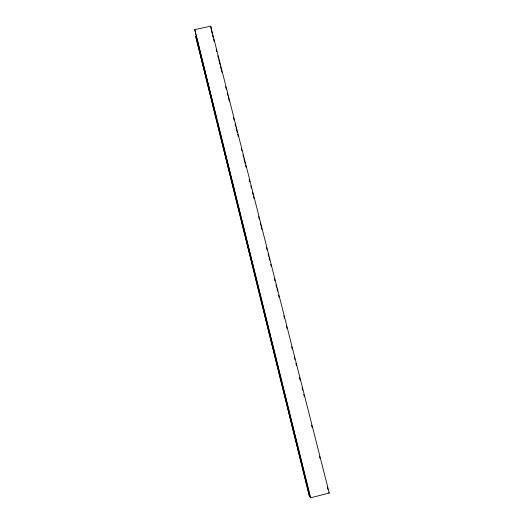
<?xml version="1.0" encoding="UTF-8"?>
<svg xmlns="http://www.w3.org/2000/svg" width="524" height="524" viewBox="0 0 524 524"><rect width="100%" height="100%" fill="white"/><g stroke="black" fill="none" stroke-linecap="round" stroke-linejoin="round"><path stroke-width="0.79" d="M310.647 497.8L329.242 493.019L210.674 26.2L194.758 29.599L310.221 497.341L310.647 497.8L194.758 29.599M328.672 492.593L329.242 493.019M212.154 33.588L210.674 26.2M212.561 35.174L213.163 37.551M213.563 39.136L214.165 41.514M216.183 49.439L216.785 51.817M217.788 55.786L218.397 58.164M218.796 59.749L220.001 64.504M220.407 66.09L222.019 72.43M225.641 86.702L226.244 89.08M227.252 93.043L227.855 95.42M228.254 97.005L229.46 101.761M233.488 117.618L234.09 119.996M235.099 123.959L235.702 126.336M236.101 127.922L237.313 132.683M237.713 134.268L238.315 136.646M241.335 148.534L241.937 150.912M242.946 154.881L243.549 157.259M243.955 158.844L245.16 163.599M245.559 165.184L246.169 167.562M249.182 179.457L249.791 181.835M250.793 185.797L251.396 188.175M252.404 192.138L253.007 194.515M253.413 196.1L254.016 198.478M258.64 216.713L259.249 219.091M260.251 223.054L260.854 225.431M261.26 227.016L261.862 229.401M266.493 247.629L267.096 250.007M268.098 253.976L268.707 256.354M269.107 257.939L269.709 260.317M270.718 264.279L271.321 266.657M274.34 278.552L274.943 280.93M275.952 284.892L276.554 287.27M276.954 288.855L277.556 291.233M278.565 295.195L279.168 297.573M283.798 315.808L284.401 318.186M286.412 326.111L287.021 328.496M291.645 346.724L292.248 349.102M294.265 357.034L294.868 359.412M295.87 363.374L296.479 365.752M299.492 377.647L300.101 380.024M302.112 387.95L302.715 390.328M303.724 394.29L304.326 396.668M311.57 425.206L312.173 427.591M319.417 456.129L320.02 458.507M327.264 487.045L327.867 489.423M309.514 496.588L195.753 36.49L309.514 496.588"/></g></svg>
